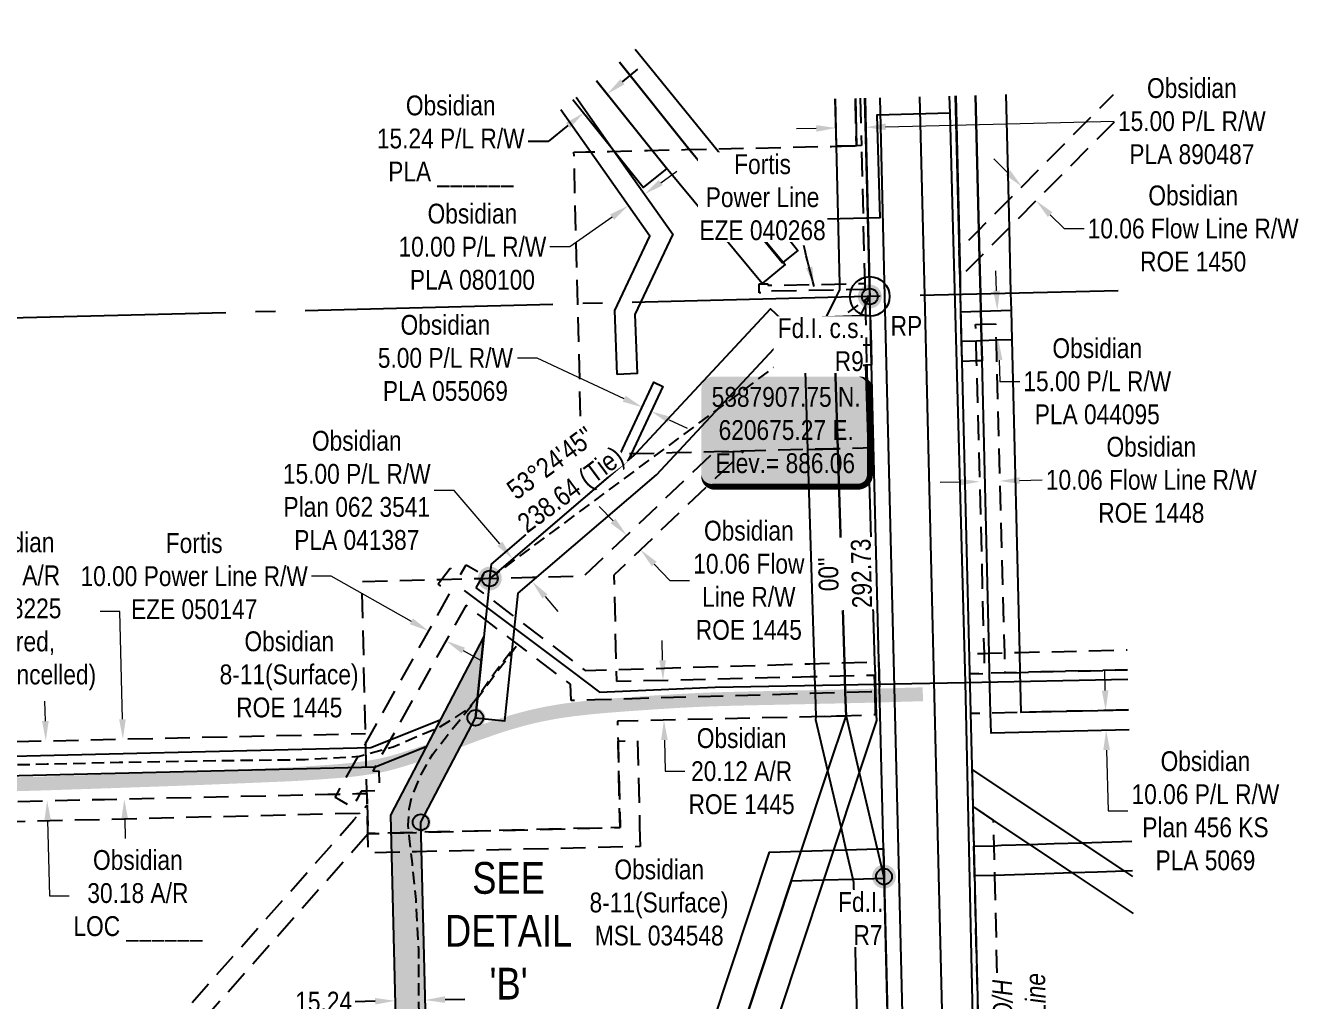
# Model space of a CAD drawing. Extents: x 616178 to 624074, y 5886652 to 5891934.
# Drawn here: x 620250 to 620891, y 5887553 to 5888044 of the extents above; entities that cross this region are included whole.
import ezdxf

# ---------------------------------------------------------------- set-up
doc = ezdxf.new("R2010")
doc.units = 0
doc.header["$LTSCALE"] = 5
doc.header["$PDSIZE"] = 0.5
for name, pattern in [('foc-ACCESSROAD', [3.75, 2.5, -1.25]), ('foc-FLOWLINE', [3.75, 2.5, -1.25]), ('foc-QUARTERLINE', [33, 25, -3, 2, -3]), ('foc-TIELINE', [1.875, 1.25, -0.625]), ('UG_PIPE', [1.875, 1.25, -0.625])]:
    doc.linetypes.add(name, pattern=pattern)
doc.layers.get('Defpoints').update_dxf_attribs({"color": 9})
for name, color, linetype in [('35', 37, 'Continuous'), ('AS-PIPE-UG', 44, 'UG_PIPE'), ('AS-POWER', 104, 'foc-POWER'), ('AS-POWER-T', 104, 'Continuous'), ('AS-ROADS', 254, 'Continuous'), ('C-AR', 13, 'foc-ACCESSROAD'), ('C-FLOWLINE', 13, 'foc-FLOWLINE'), ('C-RW', 13, 'Continuous'), ('C-WS', 13, 'foc-ACCESSROAD'), ('DETAIL-T', 7, 'Continuous'), ('F-EZE', 190, 'foc-FLOWLINE'), ('F-RW', 190, 'Continuous'), ('L-AREAREQUIRED', 7, 'Continuous'), ('L-BD', 7, 'Continuous'), ('L-MON', 1, 'Continuous'), ('L-QSEC', 8, 'foc-QUARTERLINE'), ('L-SEC', 7, 'Continuous'), ('L-TIE', 7, 'foc-TIELINE'), ('L-TITLEDB', 4, 'Continuous'), ('P-PROPOSED', 10, 'Continuous'), ('P-PROPOSED-H', 21, 'Continuous'), ('P-TXT', 4, 'Continuous')]:
    doc.layers.add(name, color=color, linetype=linetype)
for name, color, linetype, lineweight in [('C-AR-T', 13, 'Continuous', 9), ('C-FLOWLINE-T', 13, 'Continuous', 9), ('C-RW-T', 13, 'Continuous', 9), ('C-WS-T', 13, 'Continuous', 9), ('F-EZE-T', 190, 'Continuous', 9)]:
    doc.layers.add(name, color=color, linetype=linetype, lineweight=lineweight)
doc.styles.add('100L', font='ARIALN.TTF', dxfattribs={"height": 11})
doc.styles.add('80', font='ARIALN.TTF', dxfattribs={"height": 10})
doc.styles.add('80CG', font='ARIALN.TTF', dxfattribs={"height": 10})
doc.styles.add('80L', font='ARIALN.TTF', dxfattribs={"height": 10})
doc.styles.add('foc-LtypeFont', font='ARIALN.TTF', dxfattribs={"height": 7.35})
doc.linetypes.add('foc-POWER', pattern='A,6,-1,["P",foc-LtypeFont,S=0.2,R=0,X=-0.625,Y=-0.75],-1.24,4', length=12.24)
doc.dimstyles.new('Compass 5 000', dxfattribs={"dimscale": 5, "dimtxt": 9, "dimasz": 2, "dimexe": 0.2, "dimexo": 0.0625, "dimgap": 0.5, "dimtad": 0, "dimtih": 1, "dimtoh": 1, "dimzin": 0, "dimdsep": 46, "dimtxsty": '80CG', "dimcen": 0.1, "dimse1": 1, "dimse2": 1, "dimclrd": 256, "dimclrt": 256, "dimaunit": 1, "dimadec": 4, "dimazin": 0, "dimtfac": 0.06, "dimtofl": 0, "dimtmove": 0, "dimatfit": 1, "dimfxl": 0.2, "dimtolj": 1, "dimtzin": 0, "dimlwd": -1, "dimarcsym": 0})

# ---------------------------------------------------------------- blocks, each defined once
blk = doc.blocks.new('fdia')
at = {"color": 255, "const_width": 1}
blk.add_lwpolyline([(-0.5, 0, 1), (0.5, 0, 1)], format="xyb", close=True, dxfattribs=at)
blk = doc.blocks.new('Fdiaa')
blk.add_blockref('fdia', (0, 0))
blk = doc.blocks.new('fdib')
at = {"color": 1, "const_width": 1.6}
blk.add_lwpolyline([(-0.4, 0, 1), (0.4, 0, 1)], format="xyb", close=True, dxfattribs=at)
at = {"color": 1}
blk.add_circle((0, 0), 0.8, dxfattribs=at)
blk = doc.blocks.new('Fdibb')
blk.add_blockref('fdib', (0, 0))
blk = doc.blocks.new('fdicc')
for name in ['Fdibb', 'Fdiaa']:
    blk.add_blockref(name, (0, 0))
blk = doc.blocks.new('FDI')
blk.add_blockref('fdicc', (0, 0))
blk = doc.blocks.new('*D423')
at = {"layer": 'C-RW-T', "transparency": 16777216}
for p, q in [((620465.72, 5887809.91), (620455.72, 5887809.91)), ((620488.75, 5887783.04), (620465.72, 5887809.91)), ((620511.53, 5887756.47), (620518.04, 5887748.87))]:
    blk.add_line(p, q, dxfattribs=at)
for points in [[(620490.02, 5887784.13), (620487.49, 5887781.96), (620495.26, 5887775.45)], [(620512.79, 5887757.55), (620510.26, 5887755.38), (620505.02, 5887764.06)]]:
    blk.add_solid(points, dxfattribs=at)
at = {"layer": 'Defpoints', "color": 0, "transparency": 16777216}
for p in [(620517.2, 5887794.25), (620526.96, 5887782.86), (620495.26, 5887775.45)]:
    blk.add_point(p, dxfattribs=at)
at = {"layer": 'C-RW-T', "transparency": 16777216, "insert": (620416.63, 5887809.91), "char_height": 10, "attachment_point": 5, "style": '80CG'}
blk.add_mtext('\\A1;Obsidian\\P15.00 P/L R/W\\PPlan 062 3541\\PPLA 041387', dxfattribs=at)
blk = doc.blocks.new('*D429')
at = {"layer": 'Defpoints', "color": 0, "transparency": 16777216}
for p in [(620435.88, 5887552.59), (620438.6, 5887442.94), (620453.84, 5887443.31)]:
    blk.add_point(p, dxfattribs=at)
at = {"layer": 'P-TXT', "transparency": 16777216}
for p, q in [((620425.88, 5887552.35), (620415.88, 5887552.1)), ((620461.11, 5887553.22), (620471.11, 5887553.47))]:
    blk.add_line(p, q, dxfattribs=at)
for points in [[(620425.84, 5887554.01), (620425.92, 5887550.68), (620435.88, 5887552.59)], [(620461.07, 5887554.89), (620461.15, 5887551.55), (620451.11, 5887552.97)]]:
    blk.add_solid(points, dxfattribs=at)
at = {"layer": 'P-TXT', "transparency": 16777216, "insert": (620399.95, 5887552.1), "char_height": 10, "attachment_point": 5, "style": '80CG'}
blk.add_mtext('\\A1;15.24', dxfattribs=at)
blk = doc.blocks.new('*D434')
at = {"layer": 'C-AR-T', "transparency": 16777216}
for p, q in [((620570.82, 5887724.28), (620570.59, 5887734.28)), ((620571.72, 5887684.09), (620572.08, 5887668.32)), ((620572.08, 5887668.32), (620582.08, 5887668.32))]:
    blk.add_line(p, q, dxfattribs=at)
for points in [[(620572.48, 5887724.32), (620569.15, 5887724.25), (620571.04, 5887714.29)], [(620573.39, 5887684.13), (620570.06, 5887684.06), (620571.5, 5887694.09)]]:
    blk.add_solid(points, dxfattribs=at)
at = {"layer": 'Defpoints', "color": 0, "transparency": 16777216}
for p in [(620584.31, 5887714.59), (620571.5, 5887694.09), (620584.76, 5887694.39)]:
    blk.add_point(p, dxfattribs=at)
at = {"layer": 'C-AR-T', "transparency": 16777216, "insert": (620610.65, 5887668.32), "char_height": 10, "attachment_point": 5, "style": '80CG'}
blk.add_mtext('\\A1;Obsidian\\P20.12 A/R\\PROE 1445', dxfattribs=at)
blk = doc.blocks.new('*D435')
at = {"layer": 'C-RW-T', "transparency": 16777216}
for p, q in [((620545.82, 5887794.56), (620538.91, 5887801.79)), ((620566.58, 5887772.81), (620574.44, 5887764.58)), ((620574.44, 5887764.58), (620584.44, 5887764.58))]:
    blk.add_line(p, q, dxfattribs=at)
for points in [[(620547.02, 5887795.71), (620544.61, 5887793.41), (620552.72, 5887787.33)], [(620567.78, 5887773.96), (620565.37, 5887771.66), (620559.67, 5887780.05)]]:
    blk.add_solid(points, dxfattribs=at)
at = {"layer": 'Defpoints', "color": 0, "transparency": 16777216}
for p in [(620559.71, 5887794), (620566.67, 5887786.72), (620559.67, 5887780.05)]:
    blk.add_point(p, dxfattribs=at)
at = {"layer": 'C-RW-T', "transparency": 16777216, "insert": (620614.29, 5887764.58), "char_height": 10, "attachment_point": 5, "style": '80CG'}
blk.add_mtext('\\A1;Obsidian\\P10.06 Flow\\PLine R/W\\PROE 1445', dxfattribs=at)
blk = doc.blocks.new('*D436')
at = {"layer": 'C-AR-T', "transparency": 16777216}
for p, q in [((620297.23, 5887748.97), (620287.23, 5887748.97)), ((620298.48, 5887694.55), (620297.23, 5887748.97)), ((620299.63, 5887644.4), (620299.86, 5887634.4))]:
    blk.add_line(p, q, dxfattribs=at)
for points in [[(620300.15, 5887694.59), (620296.81, 5887694.51), (620298.71, 5887684.56)], [(620301.3, 5887644.44), (620297.96, 5887644.36), (620299.4, 5887654.39)]]:
    blk.add_solid(points, dxfattribs=at)
at = {"layer": 'Defpoints', "color": 0, "transparency": 16777216}
for p in [(620298.71, 5887684.56), (620342.47, 5887685.56), (620343.16, 5887655.4)]:
    blk.add_point(p, dxfattribs=at)
at = {"layer": 'C-AR-T', "transparency": 16777216, "insert": (620241.6, 5887748.97), "char_height": 10, "attachment_point": 5, "style": '80CG'}
blk.add_mtext('\\A1;Obsidian\\P30.18 A/R\\PMSL 8225\\P{\\A0;(Expired, \\PTo be Cancelled)}', dxfattribs=at)
blk = doc.blocks.new('*D437')
at = {"layer": 'C-RW-T', "transparency": 16777216}
for p, q in [((620507.59, 5887876.71), (620497.59, 5887876.71)), ((620551.45, 5887856.17), (620507.59, 5887876.71)), ((620574.09, 5887845.57), (620583.15, 5887841.33))]:
    blk.add_line(p, q, dxfattribs=at)
for points in [[(620552.16, 5887857.68), (620550.74, 5887854.66), (620560.51, 5887851.93)], [(620574.8, 5887847.08), (620573.39, 5887844.06), (620565.04, 5887849.81)]]:
    blk.add_solid(points, dxfattribs=at)
at = {"layer": 'Defpoints', "color": 0, "transparency": 16777216}
for p in [(620560.51, 5887851.93), (620558.1, 5887846.79), (620562.63, 5887844.67)]:
    blk.add_point(p, dxfattribs=at)
at = {"layer": 'C-RW-T', "transparency": 16777216, "insert": (620461.31, 5887876.71), "char_height": 10, "attachment_point": 5, "style": '80CG', "bg_fill": 3, "box_fill_scale": 1.1, "bg_fill_color": 256, "bg_fill_true_color": 13158600, "bg_fill_transparency": 0}
blk.add_mtext('\\A1;Obsidian\\P5.00 P/L R/W\\PPLA 055069', dxfattribs=at)
blk = doc.blocks.new('*D438')
at = {"layer": 'C-RW-T', "transparency": 16777216}
for p, q in [((620569.87, 5887965.1), (620578.04, 5887970.86)), ((620545.35, 5887947.82), (620524.01, 5887932.78)), ((620524.01, 5887932.78), (620514.01, 5887932.78))]:
    blk.add_line(p, q, dxfattribs=at)
for points in [[(620568.91, 5887966.46), (620570.83, 5887963.74), (620561.69, 5887959.34)], [(620544.39, 5887949.18), (620546.31, 5887946.46), (620553.52, 5887953.58)]]:
    blk.add_solid(points, dxfattribs=at)
at = {"layer": 'Defpoints', "color": 0, "transparency": 16777216}
for p in [(620561.25, 5887959.97), (620553.08, 5887954.21), (620553.52, 5887953.58)]:
    blk.add_point(p, dxfattribs=at)
at = {"layer": 'C-RW-T', "transparency": 16777216, "insert": (620474.93, 5887932.78), "char_height": 10, "attachment_point": 5, "style": '80CG'}
blk.add_mtext('\\A1;Obsidian\\P10.00 P/L R/W\\PPLA 080100', dxfattribs=at)
blk = doc.blocks.new('*D439')
at = {"layer": 'C-RW', "transparency": 16777216}
for p, q in [((620550.6, 5888016.03), (620558.4, 5888022.29)), ((620523.12, 5887994), (620513.09, 5887985.97)), ((620513.09, 5887985.97), (620503.09, 5887985.97))]:
    blk.add_line(p, q, dxfattribs=at)
for points in [[(620549.56, 5888017.33), (620551.64, 5888014.73), (620542.8, 5888009.78)], [(620522.07, 5887995.3), (620524.16, 5887992.7), (620530.92, 5888000.26)]]:
    blk.add_solid(points, dxfattribs=at)
at = {"layer": 'Defpoints', "color": 0, "transparency": 16777216}
for p in [(620530.92, 5888000.26), (620553.79, 5887996.06), (620541.91, 5887986.54)]:
    blk.add_point(p, dxfattribs=at)
at = {"layer": 'C-RW', "transparency": 16777216, "insert": (620464, 5887985.97), "char_height": 10, "attachment_point": 5, "style": '80CG'}
blk.add_mtext('\\A1;Obsidian\\P15.24 P/L R/W\\PPLA ______', dxfattribs=at)
blk = doc.blocks.new('*D442')
at = {"layer": 'C-FLOWLINE-T', "transparency": 16777216}
for p, q in [((620720.75, 5887814.13), (620710.75, 5887813.87)), ((620750.81, 5887814.93), (620762.21, 5887815.24))]:
    blk.add_line(p, q, dxfattribs=at)
for points in [[(620720.71, 5887815.8), (620720.8, 5887812.47), (620730.75, 5887814.4)], [(620750.76, 5887816.6), (620750.85, 5887813.27), (620740.81, 5887814.67)]]:
    blk.add_solid(points, dxfattribs=at)
at = {"layer": 'Defpoints', "color": 0, "transparency": 16777216}
for p in [(620740.81, 5887814.67), (620740.93, 5887810.32), (620730.86, 5887810.06)]:
    blk.add_point(p, dxfattribs=at)
at = {"layer": 'C-FLOWLINE-T', "transparency": 16777216, "insert": (620817.21, 5887815.24), "char_height": 10, "attachment_point": 5, "style": '80CG'}
blk.add_mtext('\\A1;Obsidian\\P10.06 Flow Line R/W\\PROE 1448', dxfattribs=at)
blk = doc.blocks.new('*D443')
at = {"layer": 'C-RW-T', "transparency": 16777216}
for p, q in [((620739.2, 5887910.67), (620738.83, 5887920.66)), ((620740.48, 5887875.68), (620740.88, 5887864.93)), ((620740.88, 5887864.93), (620750.88, 5887864.93))]:
    blk.add_line(p, q, dxfattribs=at)
for points in [[(620740.86, 5887910.73), (620737.53, 5887910.61), (620739.57, 5887900.68)], [(620742.15, 5887875.74), (620738.82, 5887875.62), (620740.12, 5887885.68)]]:
    blk.add_solid(points, dxfattribs=at)
at = {"layer": 'Defpoints', "color": 0, "transparency": 16777216}
for p in [(620736.4, 5887900.56), (620736.95, 5887885.56), (620740.12, 5887885.68)]:
    blk.add_point(p, dxfattribs=at)
at = {"layer": 'C-RW-T', "transparency": 16777216, "insert": (620789.96, 5887864.93), "char_height": 10, "attachment_point": 5, "style": '80CG'}
blk.add_mtext('\\A1;Obsidian\\P15.00 P/L R/W\\PPLA 044095', dxfattribs=at)
blk = doc.blocks.new('*D444')
at = {"layer": 'C-FLOWLINE-T', "transparency": 16777216}
for p, q in [((620744.88, 5887970.16), (620737.78, 5887977.21)), ((620766.22, 5887949), (620773.32, 5887941.96)), ((620773.32, 5887941.96), (620783.32, 5887941.96))]:
    blk.add_line(p, q, dxfattribs=at)
for points in [[(620746.05, 5887971.35), (620743.71, 5887968.98), (620751.98, 5887963.12)], [(620767.39, 5887950.18), (620765.05, 5887947.82), (620759.12, 5887956.04)]]:
    blk.add_solid(points, dxfattribs=at)
at = {"layer": 'Defpoints', "color": 0, "transparency": 16777216}
for p in [(620754.83, 5887966), (620761.97, 5887958.92), (620759.12, 5887956.04)]:
    blk.add_point(p, dxfattribs=at)
at = {"layer": 'C-FLOWLINE-T', "transparency": 16777216, "insert": (620838.32, 5887941.96), "char_height": 10, "attachment_point": 5, "style": '80CG'}
blk.add_mtext('\\A1;Obsidian\\P10.06 Flow Line R/W\\PROE 1450', dxfattribs=at)
blk = doc.blocks.new('*D445')
at = {"layer": 'C-RW-T', "transparency": 16777216}
for p, q in [((620793.95, 5887709.06), (620793.71, 5887719.06)), ((620794.67, 5887679.03), (620795.41, 5887648.35)), ((620795.41, 5887648.35), (620805.41, 5887648.35))]:
    blk.add_line(p, q, dxfattribs=at)
for points in [[(620795.61, 5887709.1), (620792.28, 5887709.02), (620794.19, 5887699.06)], [(620796.34, 5887679.07), (620793.01, 5887678.99), (620794.43, 5887689.03)]]:
    blk.add_solid(points, dxfattribs=at)
at = {"layer": 'Defpoints', "color": 0, "transparency": 16777216}
for p in [(620775.74, 5887698.62), (620794.19, 5887699.06), (620775.99, 5887688.58)]:
    blk.add_point(p, dxfattribs=at)
at = {"layer": 'C-RW-T', "transparency": 16777216, "insert": (620844.5, 5887648.35), "char_height": 10, "attachment_point": 5, "style": '80CG'}
blk.add_mtext('\\A1;Obsidian\\P10.06 P/L R/W\\PPlan 456 KS\\PPLA 5069', dxfattribs=at)
blk = doc.blocks.new('*D446')
at = {"layer": 'C-RW-T', "transparency": 16777216}
for p, q in [((620648.31, 5887992.48), (620638.31, 5887992.24)), ((620683.24, 5887993.32), (620798.56, 5887996.1))]:
    blk.add_line(p, q, dxfattribs=at)
for points in [[(620648.27, 5887994.14), (620648.35, 5887990.81), (620658.3, 5887992.72)], [(620683.2, 5887994.99), (620683.28, 5887991.65), (620673.24, 5887993.08)]]:
    blk.add_solid(points, dxfattribs=at)
at = {"layer": 'Defpoints', "color": 0, "transparency": 16777216}
for p in [(620657.73, 5888016.38), (620672.67, 5888016.74), (620658.3, 5887992.72)]:
    blk.add_point(p, dxfattribs=at)
at = {"layer": 'C-RW-T', "transparency": 16777216, "insert": (620837.65, 5887996.1), "char_height": 10, "attachment_point": 5, "style": '80CG'}
blk.add_mtext('\\A1;Obsidian\\P15.00 P/L R/W\\PPLA 890487', dxfattribs=at)
blk = doc.blocks.new('*U454')
at = {"layer": '35', "color": 3}
blk.add_circle((0, 0), 10, dxfattribs=at)
at = {"layer": '35', "color": 3, "style": '80'}
blk.add_attdef('RP_001', (10.51, -19.82), '', height=10, dxfattribs=at)
blk = doc.blocks.new('PLIA')
at = {"color": 255, "const_width": 1}
blk.add_lwpolyline([(-0.5, 0, 1), (0.5, 0, 1)], format="xyb", close=True, dxfattribs=at)
blk = doc.blocks.new('PLIAA')
blk.add_blockref('PLIA', (0, 0))
blk = doc.blocks.new('PLIB')
at = {"color": 1}
blk.add_circle((0, 0), 0.8, dxfattribs=at)
blk = doc.blocks.new('PLIBB')
blk.add_blockref('PLIB', (0, 0))
blk = doc.blocks.new('PLICC')
for name in ['PLIAA', 'PLIBB']:
    blk.add_blockref(name, (0, 0))
blk = doc.blocks.new('PLI')
blk.add_blockref('PLICC', (0, 0))
blk = doc.blocks.new('*D475')
at = {"layer": 'Defpoints', "color": 0, "transparency": 16777216}
for p in [(620452.7, 5887738.68), (620452.89, 5887739.03), (620461.42, 5887733.77)]:
    blk.add_point(p, dxfattribs=at)
at = {"layer": 'F-EZE-T', "transparency": 16777216}
for p, q in [((620403.78, 5887766.67), (620393.78, 5887766.67)), ((620444.18, 5887743.93), (620403.78, 5887766.67)), ((620470.33, 5887729.21), (620479.04, 5887724.31))]:
    blk.add_line(p, q, dxfattribs=at)
for points in [[(620445, 5887745.38), (620443.36, 5887742.48), (620452.89, 5887739.03)], [(620471.15, 5887730.67), (620469.51, 5887727.76), (620461.61, 5887734.12)]]:
    blk.add_solid(points, dxfattribs=at)
at = {"layer": 'F-EZE-T', "transparency": 16777216, "insert": (620334.64, 5887766.67), "char_height": 10, "attachment_point": 5, "style": '80CG'}
blk.add_mtext('\\A1;Fortis\\P10.00 Power Line R/W\\PEZE 050147', dxfattribs=at)
blk = doc.blocks.new('*U440')
h = blk.add_hatch(color=254)
edge = h.paths.add_edge_path()
edge.add_line((-36.5, -28.5), (36.5, -28.5))
edge.add_arc((36.5, -22.5), 6, 270, 360)
edge.add_line((42.5, -22.5), (42.5, 21))
edge.add_arc((36.5, 21), 6, 0, 90)
edge.add_line((36.5, 27), (-36.5, 27))
edge.add_arc((-36.5, 21), 6, 90, 180)
edge.add_line((-42.5, 21), (-42.5, -22.5))
edge.add_arc((-36.5, -22.5), 6, 180, 270)
at = {"color": 1, "flags": 128}
blk.add_lwpolyline([(-36.5, -28.5, 3, 3, 0), (36.5, -28.5, 3, 3, 0.414214), (42.5, -22.5, 3, 3, 0), (42.5, 21, 3, 0, 0.414214), (36.5, 27, 0, 0, 0), (-36.5, 27, 0, 0, 0.414214), (-42.5, 21, 0, 0, 0), (-42.5, -22.5, 0, 3, 0.414214)], format="xyseb", close=True, dxfattribs=at)
blk.add_lwpolyline([(0.42, -13.25, 0, 10, 0), (0, 0, 5, 5, 0)], format="xyseb", dxfattribs=at)
at = {"color": 1, "style": '80'}
blk.add_attdef('ENTER_TEXT_001', (-35.99, -5), '', height=10, dxfattribs=at)
blk = doc.blocks.new('*D482')
at = {"layer": 'C-AR-T', "transparency": 16777216}
for p, q in [((620259.62, 5887693.66), (620259.39, 5887703.66)), ((620260.77, 5887643.51), (620261.65, 5887605.48)), ((620261.65, 5887605.48), (620271.65, 5887605.48))]:
    blk.add_line(p, q, dxfattribs=at)
for points in [[(620261.29, 5887693.7), (620257.96, 5887693.62), (620259.85, 5887683.66)], [(620262.44, 5887643.54), (620259.11, 5887643.47), (620260.54, 5887653.5)]]:
    blk.add_solid(points, dxfattribs=at)
at = {"layer": 'Defpoints', "color": 0, "transparency": 16777216}
for p in [(620324.74, 5887685.15), (620260.54, 5887653.5), (620325.43, 5887654.99)]:
    blk.add_point(p, dxfattribs=at)
at = {"layer": 'C-AR-T', "transparency": 16777216, "insert": (620306.25, 5887605.48), "char_height": 10, "attachment_point": 5, "style": '80CG'}
blk.add_mtext('\\A1;Obsidian\\P30.18 A/R\\PLOC ______', dxfattribs=at)

msp = doc.modelspace()

# ---------------------------------------------------------------- hatches: boundary and pattern name
at = {"layer": 'P-PROPOSED-H'}
h = msp.add_hatch(color=256, dxfattribs=at)
h.dxf.hatch_style = 1
h.paths.add_polyline_path([(620500.953, 5887301.996), (620456.101, 5887352.177), (620448.887, 5887642.63), (620476.426, 5887695.279), (620480.687, 5887736.306), (620433.554, 5887646.197), (620441.005, 5887346.198), (620489.59, 5887291.84)])

# ---------------------------------------------------------------- linework, layer by layer
at = {"layer": 'AS-PIPE-UG', "flags": 128}
for points in [[(620027.609, 5887693.968), (620030.501, 5887692.773), (620034.257, 5887691.154), (620041.443, 5887689.1), (620046.639, 5887687.255), (620051.998, 5887685.201), (620059.96, 5887680.49), (620067.922, 5887673.815), (620070.049, 5887672.065), (620071.98, 5887670.491), (620075.692, 5887669.329), (620086.426, 5887667.091), (620113.802, 5887665.622), (620142.889, 5887668.244), (620180.03, 5887668.751), (620233.727, 5887671.423), (620260.555, 5887672.008), (620296.802, 5887672.879), (620317.967, 5887673.307), (620350.178, 5887673.786), (620390.591, 5887674.246), (620417.983, 5887675.925), (620434.928, 5887680.655), (620444.487, 5887684.775), (620458.917, 5887690.926), (620466.555, 5887695.641), (620472.178, 5887699.343), (620476.315, 5887704.207), (620486.511, 5887718.595), (620495.955, 5887730.763)], [(620493.396, 5887298.744), (620491.616, 5887300.563), (620484.347, 5887307.037), (620474.791, 5887316.66), (620469.328, 5887323.483), (620463.944, 5887330.143), (620456.646, 5887339.753), (620452.073, 5887350.165), (620450.413, 5887359.168), (620449.773, 5887367.564), (620449.363, 5887382.435), (620448.848, 5887396.709), (620448.352, 5887423.784), (620447.223, 5887450.538), (620446.904, 5887467.96), (620447.432, 5887492.048), (620446.835, 5887515.755), (620448.032, 5887542.972), (620447.894, 5887578.847), (620446.493, 5887603.605), (620444.668, 5887621.865), (620443.176, 5887634.454), (620442.603, 5887641.187), (620443.004, 5887649.332), (620444.298, 5887655.247), (620449.126, 5887666.702), (620454.915, 5887677.009), (620462.3, 5887686.551), (620468.734, 5887694.371), (620475.646, 5887702.934), (620476.39, 5887703.729), (620487.416, 5887718.614), (620497.058, 5887731.358)]]:
    msp.add_lwpolyline(points, dxfattribs=at)
at = {"layer": 'AS-POWER'}
msp.add_line((620723.559, 5887713.054), (620805.359, 5887714.827), dxfattribs=at)
for points in [[(620740.993, 5887004.878), (620732.109, 5887322.424), (620729.938, 5887419.257), (620729.012, 5887460.626), (620723.559, 5887713.054), (620717.069, 5887948.457), (620715.732, 5888000.228), (620715.509, 5888008.837)], [(620715.732, 5888000.228), (620678.875, 5887999.196), (620680.325, 5887947.416), (620620.31, 5887945.884)], [(620470.737, 5887759.471), (620525.251, 5887718.621), (620539.02, 5887708.306), (620597.323, 5887710.806), (620723.559, 5887713.054)]]:
    msp.add_lwpolyline(points, dxfattribs=at)
at = {"layer": 'AS-ROADS', "flags": 128}
msp.add_lwpolyline([(620231.789, 5887661.469, 7, 7, 0.0018802), (620250.942, 5887661.953, 7, 7, 0.0010585), (620268.33, 5887662.494, 7, 7, 0.0004164), (620312.527, 5887664.001, 7, 7, 0.0011123), (620339.532, 5887665.004, 7, 7, 0.0007662), (620378.732, 5887666.608, 7, 7, 0.0053925), (620390.614, 5887667.241, 7, 7, 0.0036697), (620408.055, 5887668.487, 7, 7, 0.0206304), (620423.92, 5887670.399, 7, 7, 0.0285201), (620435.209, 5887672.902, 7, 7, 0.0085536), (620442.998, 5887675.246, 7, 7, 0.0050093), (620456.184, 5887679.608, 7, 7, 0.0085893), (620471.787, 5887685.244, 7, 7, -0.0093944), (620486.061, 5887690.375, 7, 7, -0.0160899), (620500.053, 5887694.613, 7, 7, -0.0181455), (620512.689, 5887697.513, 7, 7, -0.01635), (620525.245, 5887699.496, 7, 7, -0.0112032), (620543.698, 5887701.376, 7, 7, -0.0054833), (620579.379, 5887703.812, 7, 7, -0.0080711), (620603.656, 5887704.809, 7, 7, -0.0009295), (620620.396, 5887705.195, 7, 7, 0.0003237), (620668.468, 5887706.245, 7, 7, 0.0012361), (620677.432, 5887706.469, 7, 7, 0.0004503), (620702.034, 5887707.166, 7, 7, 0)], format="xyseb", dxfattribs=at)
at = {"layer": 'C-AR', "flags": 128}
for points in [[(620805.738, 5887699.342), (620751.133, 5887698.024), (620735.889, 5887697.656), (620726.177, 5887697.422), (620725.694, 5887717.536), (620733.316, 5887717.736), (620733.049, 5887727.798), (620729.132, 5887875.192), (620728.866, 5887885.243), (620728.642, 5887893.645), (620731.115, 5887893.711), (620738.703, 5887893.913), (620738.924, 5887885.611), (620743.116, 5887728.061), (620743.378, 5887718), (620750.642, 5887718.174), (620805.245, 5887719.488)], [(620076.315, 5887679.455), (620421.015, 5887687.361)], [(620077.032, 5887649.294), (620421.731, 5887657.2)]]:
    msp.add_lwpolyline(points, dxfattribs=at)
at = {"layer": 'C-FLOWLINE', "flags": 128}
for points in [[(620798.484, 5887995.73), (620745.188, 5887941.993), (620730.299, 5887926.98), (620720.695, 5887917.3), (620720.363, 5887931.25), (620729.962, 5887940.929), (620744.851, 5887955.936), (620798.143, 5888009.667)], [(620670.468, 5888007.704), (620671.042, 5887983.813), (620668.59, 5887983.752), (620668.013, 5888007.642)]]:
    msp.add_lwpolyline(points, dxfattribs=at)
at = {"layer": 'C-RW', "flags": 128}
for points in [[(620557.032, 5888032.406), (620598.142, 5887981.912), (620598.718, 5887981.205), (620639.002, 5887930.926), (620631.591, 5887925.06), (620631.069, 5887924.647), (620584.583, 5887981.609), (620549.078, 5888025.931)], [(620549.078, 5888025.931), (620584.583, 5887981.609), (620631.591, 5887925.06), (620632.565, 5887923.89), (620621.025, 5887914.332), (620572.571, 5887972.622), (620565.722, 5887981.171), (620537.45, 5888016.463)], [(620537.452, 5888016.465), (620572.905, 5887972.234), (620561.018, 5887962.706), (620525.637, 5888006.846)], [(620743.857, 5888009.55), (620745.151, 5887955.973), (620745.488, 5887942.031), (620746.273, 5887909.509), (620746.482, 5887900.93), (620746.847, 5887885.924), (620750.687, 5887728.27), (620750.932, 5887718.207), (620751.423, 5887698.057), (620805.737, 5887699.368)], [(620527.272, 5888008.177), (620546.601, 5887980.752), (620575.913, 5887939.164), (620556.86, 5887898.687), (620557.93, 5887868.841), (620547.94, 5887868.483)], [(620672.888, 5888007.765), (620673.463, 5887983.882), (620675.135, 5887914.341), (620675.208, 5887911.34), (620675.287, 5887907.845), (620670.489, 5887898.127), (620662.929, 5887882.831), (620657.865, 5887872.586), (620659.149, 5887830.971), (620662.48, 5887723.046), (620662.681, 5887716.515), (620662.942, 5887708.042), (620663.308, 5887696.179), (620648.239, 5887695.839), (620647.877, 5887707.597), (620647.614, 5887716.147), (620647.415, 5887722.601), (620644.091, 5887830.593), (620642.747, 5887875.874), (620651.625, 5887893.835), (620653.438, 5887897.502), (620658.331, 5887907.412), (620660.169, 5887911.092), (620660.129, 5887914.066), (620658.456, 5887983.524), (620657.881, 5888007.387)], [(620668.013, 5888007.642), (620668.59, 5887983.752), (620660.978, 5887983.57), (620658.527, 5887983.514), (620657.951, 5888007.389)], [(620805.983, 5887689.309), (620736.424, 5887687.627), (620736.178, 5887697.689), (620735.688, 5887717.823), (620735.443, 5887727.886), (620731.852, 5887875.314), (620731.608, 5887885.366), (620731.404, 5887893.744), (620731.243, 5887900.372), (620731.028, 5887909.16), (620730.599, 5887927.018), (620730.262, 5887940.967), (620728.614, 5888009.166)], [(620547.94, 5887868.483), (620546.783, 5887900.751), (620564.391, 5887938.159), (620538.43, 5887974.993), (620519.501, 5888001.85)], [(620675.829, 5887261.222), (620667.27, 5887612.286), (620666.919, 5887613.787), (620663.43, 5887628.703), (620660.764, 5887640.103), (620654.125, 5887668.489), (620648.114, 5887694.189), (620648.239, 5887695.839), (620647.877, 5887707.597), (620647.614, 5887716.147), (620647.415, 5887722.601), (620644.091, 5887830.593), (620659.149, 5887830.971), (620662.48, 5887723.046), (620662.681, 5887716.515), (620662.942, 5887708.042), (620663.308, 5887696.179), (620669.947, 5887667.795), (620678.987, 5887629.144), (620682.476, 5887614.228), (620691.076, 5887261.599)], [(620808.253, 5887596.556), (620777.457, 5887617.108), (620755.979, 5887631.444), (620737.533, 5887643.754), (620727.326, 5887650.588), (620727.203, 5887658.674), (620727.025, 5887669.099), (620782.241, 5887632.277), (620803.736, 5887617.943), (620807.796, 5887615.235)]]:
    msp.add_lwpolyline(points, dxfattribs=at)
for points in [[(620636.172, 5887891.306), (620625.196, 5887901.53), (620557.257, 5887828.592), (620483.725, 5887765.561), (620476.426, 5887695.279), (620491.346, 5887693.73), (620498.027, 5887758.064), (620567.659, 5887817.752)], [(620729.155, 5887885.276), (620721.558, 5887884.997), (620721.193, 5887900.004), (620731.243, 5887900.372), (620746.482, 5887900.93), (620746.847, 5887885.924), (620739.214, 5887885.644), (620731.608, 5887885.366), (620729.155, 5887885.276)], [(620662.929, 5887882.831), (620652.043, 5887882.433), (620651.625, 5887893.835), (620651.494, 5887897.431), (620653.438, 5887897.502), (620670.489, 5887898.127), (620675.524, 5887898.312), (620675.89, 5887883.306), (620662.929, 5887882.831)], [(620676.136, 5887873.253), (620673.089, 5887873.142), (620657.865, 5887872.586), (620652.411, 5887872.386), (620652.043, 5887882.433), (620662.929, 5887882.831), (620675.89, 5887883.306), (620676.136, 5887873.253)], [(620553.03, 5887824.92), (620483.725, 5887765.561), (620484.479, 5887772.794), (620549.019, 5887828.076), (620549.547, 5887828.529), (620566.389, 5887864.49), (620570.919, 5887862.368), (620554.929, 5887828.226), (620553.623, 5887825.425), (620553.03, 5887824.92)], [(620451.603, 5887680.703), (620425.829, 5887670.384), (620073.696, 5887661.907), (620021.888, 5887694.601), (620027.225, 5887703.058), (620076.477, 5887671.977), (620423.786, 5887680.338), (620458.73, 5887694.328)]]:
    msp.add_lwpolyline(points, close=True, dxfattribs=at)
at = {"layer": 'C-WS', "flags": 128}
for points in [[(620673.715, 5887873.184), (620674.686, 5887831.355), (620671.958, 5887831.286), (620656.729, 5887830.902), (620641.671, 5887830.523), (620611.758, 5887829.768), (620596.784, 5887829.391), (620575.719, 5887828.866), (620554.385, 5887828.343), (620552.283, 5887828.269), (620546.374, 5887828.119), (620529.974, 5887827.705), (620528.048, 5887904.081), (620526.12, 5887980.545), (620532.081, 5887980.635), (620544.099, 5887980.914), (620563.277, 5887981.371), (620582.137, 5887981.804), (620595.697, 5887982.102), (620656.036, 5887983.454), (620658.527, 5887983.514), (620660.978, 5887983.57), (620668.59, 5887983.752), (620671.042, 5887983.813), (620672.715, 5887914.271), (620672.788, 5887911.27), (620672.867, 5887907.775), (620673.104, 5887898.242), (620673.47, 5887883.237), (620673.715, 5887873.184)], [(620677.746, 5887708.482), (620678.034, 5887696.743), (620677.321, 5887696.717), (620676.114, 5887696.672), (620660.888, 5887696.109), (620645.819, 5887695.77), (620548.092, 5887693.562), (620548.336, 5887683.568), (620549.385, 5887639.995), (620446.545, 5887637.477), (620431.3, 5887637.105), (620422.228, 5887636.882), (620421.882, 5887651.74), (620421.799, 5887654.283), (620421.704, 5887658.354), (620421.126, 5887682.584), (620421.082, 5887684.439), (620419.267, 5887764.042), (620459.29, 5887765.053), (620479.308, 5887765.559), (620481.08, 5887765.604), (620505.209, 5887766.215), (620531.295, 5887766.874), (620596.784, 5887829.391), (620611.758, 5887829.768), (620546.269, 5887767.254), (620547.384, 5887719.644), (620547.594, 5887713.689), (620645.193, 5887716.077), (620660.26, 5887716.446), (620675.492, 5887716.819), (620676.916, 5887716.854), (620677.541, 5887716.869), (620677.746, 5887708.482)], [(620559.253, 5887640.353), (620559.495, 5887630.356), (620446.782, 5887627.725), (620431.538, 5887627.37), (620422.454, 5887627.158), (620422.228, 5887636.882), (620431.3, 5887637.105), (620446.545, 5887637.477), (620549.385, 5887639.995), (620548.336, 5887683.568), (620558.199, 5887683.786), (620559.253, 5887640.353)], [(620422.236, 5887636.557), (620156.18, 5887336.124), (620158.571, 5887238.132), (620440.955, 5887245.089), (620536.804, 5887247.452), (620547.614, 5887247.718), (620579.599, 5887248.506), (620594.603, 5887248.877), (620609.857, 5887249.253), (620619.851, 5887249.499), (620673.663, 5887250.825), (620691.329, 5887251.27), (620691.803, 5887231.3), (620674.154, 5887230.855), (620620.34, 5887229.458), (620610.347, 5887229.2), (620595.094, 5887228.807), (620580.09, 5887228.42), (620159.072, 5887217.587), (620159.282, 5887208.982), (620032.142, 5887205.881), (620029.039, 5887333.021), (620142.454, 5887335.788), (620415.137, 5887643.786), (620421.89, 5887651.415), (620422.236, 5887636.557)]]:
    msp.add_lwpolyline(points, close=True, dxfattribs=at)
at = {"layer": 'F-EZE', "flags": 128}
for points in [[(620672.715, 5887914.271), (620672.788, 5887911.27), (620657.749, 5887911.023), (620624.009, 5887910.379), (620624.024, 5887909.628), (620619.521, 5887909.546), (620619.439, 5887914.047), (620623.94, 5887914.131), (620623.955, 5887913.38), (620657.709, 5887913.996), (620672.715, 5887914.271)], [(620480.435, 5887767.563), (620479.308, 5887765.559), (620476.689, 5887760.905), (620480.305, 5887758.165), (620482.659, 5887756.382), (620494.501, 5887747.413), (620531.77, 5887719.182), (620547.384, 5887719.644), (620644.994, 5887722.531), (620660.059, 5887722.976), (620675.288, 5887723.426), (620679.792, 5887723.56), (620679.955, 5887716.928), (620680.161, 5887708.553), (620675.751, 5887708.423), (620660.522, 5887707.973), (620645.456, 5887707.527), (620547.764, 5887704.64), (620536.663, 5887704.312), (620524.661, 5887703.957), (620524.417, 5887712.2), (620493.288, 5887735.779), (620479.092, 5887746.531), (620476.617, 5887748.406), (620471.735, 5887752.104), (620427.178, 5887672.938), (620424.653, 5887668.452), (620427.799, 5887668.547), (620428.1, 5887658.546), (620421.704, 5887658.354), (620418.922, 5887658.27), (620416.607, 5887654.156), (620414.419, 5887650.267), (620407.888, 5887653.943), (620405.7, 5887655.175), (620418.46, 5887677.846), (620421.126, 5887682.584), (620463.686, 5887758.202), (620457.595, 5887762.815), (620459.29, 5887765.053), (620463.636, 5887770.791), (620468.639, 5887767.002), (620471.716, 5887772.471), (620480.435, 5887767.563)], [(620738.145, 5887615.766), (620745.381, 5887320.137), (620735.379, 5887319.893), (620728.143, 5887615.515), (620727.776, 5887630.52), (620727.551, 5887640.17), (620727.306, 5887650.558), (620737.524, 5887643.724), (620737.779, 5887630.749), (620738.145, 5887615.766)]]:
    msp.add_lwpolyline(points, close=True, dxfattribs=at)
for points in [[(620805.245, 5887719.488), (620750.642, 5887718.174), (620743.378, 5887718), (620735.398, 5887717.791), (620733.316, 5887717.736), (620725.694, 5887717.536), (620725.427, 5887727.599), (620733.049, 5887727.798), (620735.153, 5887727.853), (620743.116, 5887728.061), (620750.397, 5887728.237), (620804.999, 5887729.551)], [(620077.032, 5887649.294), (620407.82, 5887656.86), (620416.539, 5887657.073), (620421.731, 5887657.2), (620421.89, 5887651.415), (620418.072, 5887647.102), (620077.282, 5887638.786)]]:
    msp.add_lwpolyline(points, dxfattribs=at)
at = {"layer": 'F-RW', "flags": 128}
for points in [[(620728.614, 5888009.166), (620730.262, 5887940.967), (620730.599, 5887927.018), (620731.028, 5887909.16), (620731.243, 5887900.372), (620731.404, 5887893.744), (620731.608, 5887885.366), (620731.852, 5887875.314), (620729.422, 5887875.225), (620721.803, 5887874.946), (620721.558, 5887884.997), (620721.193, 5887900.004), (620720.975, 5887908.93), (620720.995, 5887917.337), (620720.663, 5887931.287), (620718.799, 5888008.92)], [(620591.389, 5887479.307), (620635.692, 5887612.902), (620640.718, 5887628.06), (620654.125, 5887668.489), (620663.308, 5887696.179), (620662.942, 5887708.042), (620662.681, 5887716.515), (620662.48, 5887723.046), (620659.149, 5887830.971), (620657.865, 5887872.586), (620673.089, 5887873.142), (620674.378, 5887831.356), (620677.708, 5887723.496), (620677.912, 5887716.889), (620678.171, 5887708.493), (620678.534, 5887696.742), (620678.62, 5887693.95), (620669.947, 5887667.795), (620660.764, 5887640.103), (620656.923, 5887628.519), (620651.896, 5887613.362), (620606.686, 5887477.029)], [(620807.727, 5887618.069), (620803.736, 5887617.943), (620790.025, 5887617.507), (620777.457, 5887617.108), (620763.496, 5887616.665), (620738.155, 5887615.801), (620728.152, 5887615.545), (620727.785, 5887630.549), (620737.788, 5887630.786), (620741.646, 5887630.989), (620755.979, 5887631.444), (620768.175, 5887631.83), (620782.241, 5887632.277), (620807.36, 5887633.074)], [(620576.32, 5887481.551), (620624.755, 5887627.607), (620640.718, 5887628.06), (620656.923, 5887628.519), (620663.43, 5887628.703), (620678.987, 5887629.144), (620681.096, 5887629.204), (620682.109, 5887629.233), (620682.476, 5887614.228), (620666.919, 5887613.787), (620651.896, 5887613.362), (620635.692, 5887612.902), (620591.389, 5887479.307)]]:
    msp.add_lwpolyline(points, dxfattribs=at)
at = {"layer": 'L-QSEC', "flags": 128}
for points in [[(620680.487, 5887907.969), (619875.808, 5887887.499)], [(620700.591, 5887908.43), (620800.565, 5887910.725)]]:
    msp.add_lwpolyline(points, dxfattribs=at)
at = {"layer": 'L-SEC', "flags": 128}
for points in [[(620702.511, 5887103.764), (620690.051, 5887615.393), (620682.867, 5887907.936), (620680.431, 5888007.955)], [(620722.625, 5887104.254), (620710.165, 5887615.883), (620702.981, 5887908.43), (620700.544, 5888008.46)]]:
    msp.add_lwpolyline(points, dxfattribs=at)
at = {"layer": 'L-TIE', "flags": 128}
msp.add_lwpolyline([(620483.725, 5887765.561), (620675.269, 5887907.749)], dxfattribs=at)
at = {"layer": 'L-TITLEDB', "flags": 128}
for points in [[(620694.913, 5887103.579), (620682.453, 5887615.208), (620675.269, 5887907.749), (620672.833, 5888007.764)], [(620740.619, 5887104.692), (620728.159, 5887616.321), (620720.975, 5887908.871), (620718.539, 5888008.913)]]:
    msp.add_lwpolyline(points, dxfattribs=at)
at = {"layer": 'P-PROPOSED', "flags": 128}
msp.add_lwpolyline([(620500.953, 5887301.996), (620456.101, 5887352.177), (620448.887, 5887642.63), (620476.426, 5887695.279), (620480.687, 5887736.306), (620433.554, 5887646.197), (620441.005, 5887346.198), (620489.59, 5887291.84)], close=True, dxfattribs=at)

# ---------------------------------------------------------------- block references
at = {"layer": 'L-AREAREQUIRED', "color": 5}
msp.add_blockref('*U454', (620675.269, 5887907.749), dxfattribs=at).add_auto_attribs({'RP_001': 'RP'})
at = {"layer": 'L-MON'}
for p, xscale, yscale, zscale in [((620675.269, 5887907.749), 4.999999999999989, 4.999999999999989, 4.999999999999989), ((620483.725, 5887765.561), 4.99821265, 4.99821265, 4.99821265), ((620682.453, 5887615.208), 4.999999999999989, 4.999999999999989, 4.999999999999989)]:
    msp.add_blockref('FDI', p, dxfattribs=dict(at, xscale=xscale, yscale=yscale, zscale=zscale))
at = {"layer": 'L-MON', "color": 5, "xscale": 4.99821265, "yscale": 4.99821265, "zscale": 4.99821265}
for p in [(620476.426, 5887695.279), (620448.887, 5887642.63)]:
    msp.add_blockref('PLI', p, dxfattribs=at)

# ---------------------------------------------------------------- texts
at = {"layer": 'C-WS-T', "char_height": 10, "attachment_point": 1, "style": '80L'}
for s, insert in [('\\pi21.624;Obsidian\\P\\pi9.1004;8-11(Surface)\\P\\pi17.474;ROE 1445', (620338.377, 5887738.865)), ('\\pi21.624;Obsidian\\P\\pi9.1004;8-11(Surface)\\P\\pi11.744;MSL 034548', (620524.89, 5887623.853))]:
    msp.add_mtext_dynamic_manual_height_columns(s, width=87.08217, gutter_width=50, heights=[0], dxfattribs=dict(at, insert=insert))
at = {"layer": 'DETAIL-T', "color": 3, "insert": (620493.176, 5887587.899), "char_height": 15.9943, "width": 93.93354, "attachment_point": 5, "style": '80CG'}
msp.add_mtext("SEE\\PDETAIL\\P'B'", dxfattribs=at)

# ---------------------------------------------------------------- dimensions: what is measured, and where the dimension line sits
at = {"layer": 'C-AR-T'}
for base, p1, p2, angle, text, picture, middle in [((620298.708, 5887684.556), (620343.16, 5887655.398), (620342.468, 5887685.559), 91.313839, 'Obsidian\\P30.18 A/R\\PMSL 8225\\P{\\A0;(Expired, \\PTo be Cancelled)}', '*D436', (620241.603, 5887748.972)), ((620571.499, 5887694.091), (620584.305, 5887714.587), (620584.761, 5887694.391), 271.293816, 'Obsidian\\P20.12 A/R\\PROE 1445', '*D434', (620610.648, 5887668.316)), ((620260.545, 5887653.503), (620324.742, 5887685.153), (620325.433, 5887654.992), 271.313839, 'Obsidian\\P30.18 A/R\\PLOC ______', '*D482', (620306.251, 5887605.484))]:
    dim = msp.add_linear_dim(base=base, p1=p1, p2=p2, angle=angle, text=text, dimstyle='Compass 5 000', dxfattribs=at)
    dim.commit()
    dim.dimension.update_dxf_attribs({"geometry": picture, "text_midpoint": middle, "dimtype": 161})
at = {"layer": 'C-FLOWLINE-T'}
for base, p1, p2, angle, text, picture, middle in [((620759.12, 5887956.041), (620754.833, 5887965.999), (620761.973, 5887958.917), 315.235802, 'Obsidian\\P10.06 Flow Line R/W\\PROE 1450', '*D444', (620838.321, 5887941.957)), ((620740.811, 5887814.666), (620730.863, 5887810.057), (620740.927, 5887810.325), 1.524024, 'Obsidian\\P10.06 Flow Line R/W\\PROE 1448', '*D442', (620817.213, 5887815.235))]:
    dim = msp.add_linear_dim(base=base, p1=p1, p2=p2, angle=angle, text=text, dimstyle='Compass 5 000', dxfattribs=at)
    dim.commit()
    dim.dimension.update_dxf_attribs({"geometry": picture, "text_midpoint": middle, "dimtype": 161})
at = {"layer": 'C-RW', "color": 2}
dim = msp.add_linear_dim(base=(620530.918, 5888000.258), p1=(620553.795, 5887996.061), p2=(620541.915, 5887986.538), angle=218.71403, text='Obsidian\\P15.24 P/L R/W\\PPLA ______', dimstyle='Compass 5 000', dxfattribs=at)
dim.commit()
dim.dimension.update_dxf_attribs({"geometry": '*D439', "text_midpoint": (620464.002, 5887985.966), "dimtype": 161})
at = {"layer": 'C-RW-T'}
for base, p1, p2, angle, text, picture, middle in [((620658.305, 5887992.717), (620672.672, 5888016.743), (620657.734, 5888016.382), 181.381872, 'Obsidian\\P15.00 P/L R/W\\PPLA 890487', '*D446', (620837.647, 5887996.101)), ((620740.116, 5887885.677), (620736.404, 5887900.561), (620736.954, 5887885.561), 272.100449, 'Obsidian\\P15.00 P/L R/W\\PPLA 044095', '*D443', (620789.963, 5887864.926)), ((620495.259, 5887775.448), (620526.959, 5887782.865), (620517.197, 5887794.253), 130.602914, 'Obsidian\\P15.00 P/L R/W\\PPlan 062 3541\\PPLA 041387', '*D423', (620416.631, 5887809.912)), ((620559.671, 5887780.047), (620559.715, 5887794.004), (620566.665, 5887786.723), 313.668649, 'Obsidian\\P10.06 Flow\\PLine R/W\\PROE 1445', '*D435', (620614.289, 5887764.579)), ((620794.19, 5887699.063), (620775.987, 5887688.584), (620775.745, 5887698.618), 91.382727, 'Obsidian\\P10.06 P/L R/W\\PPlan 456 KS\\PPLA 5069', '*D445', (620844.5, 5887648.348))]:
    dim = msp.add_linear_dim(base=base, p1=p1, p2=p2, angle=angle, text=text, dimstyle='Compass 5 000', dxfattribs=at)
    dim.commit()
    dim.dimension.update_dxf_attribs({"geometry": picture, "text_midpoint": middle, "dimtype": 161})
at = {"layer": 'F-EZE-T'}
dim = msp.add_linear_dim(base=(620452.893, 5887739.027), p1=(620461.418, 5887733.772), p2=(620452.698, 5887738.68), angle=150.628123, text='Fortis\\P10.00 Power Line R/W\\PEZE 050147', dimstyle='Compass 5 000', dxfattribs=at)
dim.commit()
dim.dimension.update_dxf_attribs({"geometry": '*D475', "text_midpoint": (620334.643, 5887766.667), "dimtype": 161})
at = {"layer": 'P-TXT'}
dim = msp.add_linear_dim(base=(620435.879, 5887552.593), p1=(620453.837, 5887443.314), p2=(620438.602, 5887442.936), angle=181.422766, text='15.24', dimstyle='Compass 5 000', dxfattribs=at)
dim.commit()
dim.dimension.update_dxf_attribs({"geometry": '*D429', "text_midpoint": (620399.947, 5887552.097), "dimtype": 161})

# ---------------------------------------------------------------- next in the draw order: texts
at = {"layer": 'AS-POWER-T', "insert": (620738.333, 5887508.42), "char_height": 10, "attachment_point": 1, "rotation": 91.402082, "style": '100L', "bg_fill": 3, "box_fill_scale": 1.1, "bg_fill_color": 256, "bg_fill_transparency": 0}
msp.add_mtext_dynamic_manual_height_columns('\\pi2.5534;{\\fArial Narrow|b0|i1|c0|p34;Fortis O/H\\P\\pi0.32626;Power Line}', width=57.1191, gutter_width=55, heights=[0], dxfattribs=at)
at = {"layer": 'F-EZE-T', "insert": (620621.212, 5887957.738), "char_height": 9.9964, "width": 63.24928, "attachment_point": 5, "style": '80CG', "bg_fill": 3, "box_fill_scale": 1.1, "bg_fill_color": 256, "bg_fill_transparency": 0}
msp.add_mtext('\\A1;Fortis\\PPower Line\\PEZE 040268', dxfattribs=at)
at = {"layer": 'L-BD', "insert": (620649.399, 5887767.564), "char_height": 9.9964, "width": 34.58286, "attachment_point": 2, "rotation": 91.4067, "style": '80L', "bg_fill": 3, "box_fill_scale": 1.1, "bg_fill_color": 256, "bg_fill_transparency": 0}
msp.add_mtext("00''\\P292.73 ", dxfattribs=at)
at = {"layer": 'L-MON', "char_height": 9.99643, "attachment_point": 1, "style": '80L', "bg_fill": 3, "box_fill_scale": 1.1, "bg_fill_color": 256, "bg_fill_transparency": 0}
for s, width, insert in [('\\pi1.0768;Fd.I. c.s.\\P\\pi29.825;R9', 43.06044, (620627.789, 5887896.809)), ('\\pi1.0614;Fd.I.\\P\\pi8.8281;R7', 22.03619, (620658.232, 5887607.418))]:
    msp.add_mtext_dynamic_manual_height_columns(s, width=width, gutter_width=50, heights=[0], dxfattribs=dict(at, insert=insert))

# ---------------------------------------------------------------- next in the draw order: dimensions: what is measured, and where the dimension line sits
at = {"layer": 'C-RW-T'}
dim = msp.add_linear_dim(base=(620560.507, 5887851.93), p1=(620562.628, 5887844.666), p2=(620558.098, 5887846.787), angle=154.905008, text='Obsidian\\P5.00 P/L R/W\\PPLA 055069', dimstyle='Compass 5 000', override={"dimtfill": 1}, dxfattribs=at)
dim.commit()
dim.dimension.update_dxf_attribs({"geometry": '*D437', "text_midpoint": (620461.307, 5887876.711), "dimtype": 161})

# ---------------------------------------------------------------- next in the draw order: block references
at = {"layer": 'DETAIL-T'}
ref = msp.add_blockref('*U440', (620632.851, 5887840.338), dxfattribs=dict(at, xscale=0.99964253, yscale=0.99964253, zscale=0.99964253))
ref.add_attrib('ENTER_TEXT_001', '5887907.75 N.', (620595.545, 5887852.106), dxfattribs={"layer": '0', "color": 1, "height": 9.99643, "style": '80'})
ref.add_attrib('ENTER_TEXT_002', '620675.27 E.', (620599.067, 5887835.405), dxfattribs={"layer": '0', "color": 1, "height": 9.99643, "style": '80'})
ref.add_attrib('ENTER_TEXT_003', 'Elev.= 886.06', (620597.489, 5887818.703), dxfattribs={"layer": '0', "color": 1, "height": 9.99643, "style": '80'})

# ---------------------------------------------------------------- next in the draw order: texts
at = {"layer": 'L-BD', "insert": (620511.398, 5887827.853), "char_height": 9.99643, "width": 61.14907, "attachment_point": 2, "rotation": 36.5874, "style": '80L', "bg_fill": 3, "box_fill_scale": 1.1, "bg_fill_color": 256, "bg_fill_transparency": 0}
msp.add_mtext("53°24'45''\\P238.64 (Tie)", dxfattribs=at)

# ---------------------------------------------------------------- next in the draw order: dimensions: what is measured, and where the dimension line sits
at = {"layer": 'C-RW-T'}
dim = msp.add_linear_dim(base=(620553.523, 5887953.579), p1=(620561.246, 5887959.973), p2=(620553.075, 5887954.214), angle=215.176445, text='Obsidian\\P10.00 P/L R/W\\PPLA 080100', dimstyle='Compass 5 000', dxfattribs=at)
dim.commit()
dim.dimension.update_dxf_attribs({"geometry": '*D438', "text_midpoint": (620474.929, 5887932.782), "dimtype": 161})

# ---------------------------------------------------------------- next in the draw order: leaders
at = {"layer": 'F-EZE-T', "path_type": 1}
msp.add_leader([(620647.191, 5887912.772), (620641.967, 5887933.428)], dimstyle='Compass 5 000', override={"dimgap": 0.5, "dimtad": 0}, dxfattribs=at)

doc.saveas('drawing.dxf')
